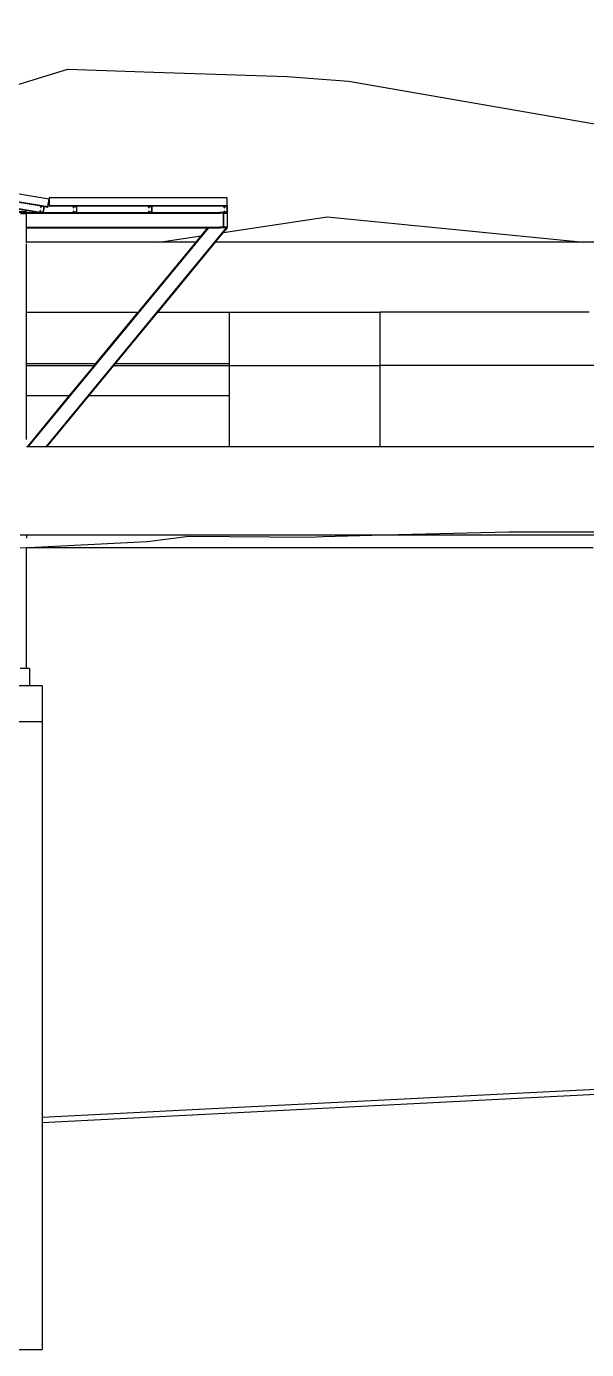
# Model space of a CAD drawing. Extents: x -31.6 to 31.6, y -10.2 to 11.9.
# Drawn here: x 7.87 to 16.8, y -10.17 to 10.91 of the extents above; entities that cross this region are included whole.
import ezdxf

# ---------------------------------------------------------------- set-up
doc = ezdxf.new("R2010")
doc.units = 0
doc.layers.get('0').update_dxf_attribs({"linetype": 'CONTINUOUS'})
doc.layers.add('SECTIONCUTEDGES', color=7, linetype='CONTINUOUS')

msp = doc.modelspace()

# ---------------------------------------------------------------- linework, layer by layer
for p, q in [((-9.026, 10.795), (8.081, 7.944)), ((7.585, 9.936), (8.534, 10.231)), ((8.534, 10.231), (9.904, 10.18)), ((9.904, 10.18), (12.029, 10.112)), ((12.029, 10.112), (13.006, 10.036)), ((13.006, 10.036), (17.321, 9.291)), ((6.957, 8.142), (8.091, 7.953)), ((8.238, 8.177), (8.238, 8.057)), ((8.238, 8.177), (8.238, 8.057)), ((7.874, 7.954), (7.674, 7.954)), ((7.874, 7.944), (7.874, 7.954)), ((7.874, 7.944), (8.081, 7.944)), ((7.874, 7.934), (10.954, 7.934)), ((7.874, 7.714), (7.874, 7.928)), ((8.141, 7.944), (8.081, 7.944)), ((8.081, 7.944), (8.081, 7.944)), ((8.141, 7.944), (8.624, 7.944)), ((8.674, 7.944), (9.824, 7.944)), ((9.874, 7.944), (10.649, 7.944)), ((10.649, 7.944), (10.866, 7.944)), ((10.866, 7.944), (10.954, 7.944)), ((11.015, 7.628), (12.666, 7.876)), ((11.074, 7.934), (11.074, 7.877)), ((11.074, 7.877), (11.074, 7.714)), ((12.666, 7.876), (16.757, 7.475)), ((7.874, 7.714), (10.954, 7.714)), ((7.874, 7.704), (7.874, 7.714)), ((7.874, 7.704), (9.32, 7.704)), ((7.874, 7.7), (7.874, 7.704)), ((7.874, 7.568), (7.874, 7.7)), ((7.902, 4.215), (10.779, 7.704)), ((8.188, 4.215), (11.064, 7.704)), ((9.32, 7.704), (10.049, 7.704)), ((10.049, 7.704), (10.456, 7.704)), ((10.456, 7.704), (10.766, 7.704)), ((10.66, 7.575), (10.766, 7.704)), ((10.779, 7.704), (10.766, 7.704)), ((10.779, 7.704), (10.954, 7.704)), ((10.921, 7.515), (11.015, 7.628)), ((11.015, 7.628), (11.077, 7.704)), ((11.077, 7.704), (11.074, 7.704)), ((7.874, 7.475), (7.874, 7.568)), ((8.708, 7.475), (7.874, 7.475)), ((7.874, 7.46), (7.874, 7.475)), ((7.874, 6.37), (7.874, 7.444)), ((9.723, 7.475), (8.708, 7.475)), ((9.671, 6.375), (10.577, 7.475)), ((9.991, 7.475), (9.723, 7.475)), ((9.982, 6.376), (10.888, 7.475)), ((9.991, 7.475), (10.66, 7.575)), ((10.577, 7.475), (9.991, 7.475)), ((10.577, 7.475), (10.66, 7.575)), ((10.888, 7.475), (10.921, 7.515)), ((16.757, 7.475), (10.888, 7.475)), ((18.795, 7.475), (16.757, 7.475)), ((7.874, 6.358), (7.874, 6.37)), ((7.874, 6.358), (9.656, 6.358)), ((7.874, 5.54), (7.874, 6.358)), ((8.982, 5.54), (9.656, 6.358)), ((9.293, 5.54), (9.967, 6.358)), ((9.656, 6.358), (9.671, 6.375)), ((9.967, 6.358), (9.982, 6.376)), ((9.967, 6.358), (11.104, 6.358)), ((11.104, 6.358), (12.188, 6.358)), ((11.104, 6.358), (11.104, 5.54)), ((12.188, 6.358), (13.333, 6.358)), ((13.333, 6.358), (13.506, 6.358)), ((16.845, 6.358), (13.506, 6.358)), ((13.506, 6.358), (13.506, 5.51)), ((7.874, 5.54), (8.982, 5.54)), ((7.874, 5.51), (7.874, 5.54)), ((7.874, 5.51), (8.957, 5.51)), ((7.874, 5.031), (7.874, 5.51)), ((8.562, 5.031), (8.957, 5.51)), ((8.873, 5.031), (9.268, 5.51)), ((8.957, 5.51), (8.982, 5.54)), ((9.268, 5.51), (9.293, 5.54)), ((9.268, 5.51), (11.104, 5.51)), ((9.293, 5.54), (11.104, 5.54)), ((11.104, 5.54), (11.104, 5.51)), ((11.104, 5.51), (13.506, 5.51)), ((11.104, 5.51), (11.104, 5.031)), ((22.674, 5.51), (13.506, 5.51)), ((13.506, 5.51), (13.506, 4.215)), ((7.874, 5.031), (8.562, 5.031)), ((7.874, 4.33), (7.874, 5.031)), ((7.89, 4.215), (8.562, 5.031)), ((8.201, 4.215), (8.873, 5.031)), ((8.873, 5.031), (11.104, 5.031)), ((11.104, 5.031), (11.104, 4.215)), ((7.874, 2.81), (7.874, 2.76)), ((7.874, 0.685), (7.874, 2.608)), ((7.904, 2.61), (10.833, 2.61)), ((10.833, 2.61), (16.906, 2.61)), ((7.874, 0.685), (7.774, 0.685)), ((7.924, 0.685), (7.874, 0.685)), ((7.924, 0.685), (7.924, 0.404)), ((7.924, 0.404), (7.624, 0.404)), ((8.124, 0.404), (7.924, 0.404)), ((8.124, 0.404), (8.124, -0.166)), ((8.124, -0.166), (7.424, -0.166)), ((8.124, -0.166), (8.124, -1.404)), ((8.124, -1.404), (8.124, -6.469)), ((8.124, -6.548), (22.424, -5.823)), ((17.953, -5.971), (10.624, -6.342)), ((10.624, -6.342), (8.124, -6.469)), ((8.124, -6.469), (8.124, -6.548)), ((8.124, -6.548), (8.124, -10.166)), ((7.424, -10.166), (8.124, -10.166))]:
    msp.add_line(p, q)
at = {"layer": 'SECTIONCUTEDGES'}
for p, q in [((-9.007, 10.909), (8.215, 8.039)), ((8.235, 8.157), (6.561, 8.436)), ((6.973, 8.24), (8.108, 8.051)), ((8.104, 8.026), (8.108, 8.051)), ((8.104, 8.026), (8.109, 8.026)), ((8.108, 8.051), (8.157, 8.043)), ((8.109, 8.026), (8.112, 8.045)), ((8.112, 8.045), (8.151, 8.039)), ((8.151, 8.039), (8.137, 7.95)), ((8.157, 8.043), (8.141, 7.944)), ((8.157, 8.043), (8.214, 8.033)), ((8.215, 8.039), (8.214, 8.033)), ((8.215, 8.039), (8.235, 8.157)), ((9.844, 8.177), (8.238, 8.177)), ((8.238, 8.177), (8.238, 8.057)), ((8.238, 8.057), (8.238, 8.051)), ((8.238, 8.057), (11.074, 8.057)), ((8.238, 8.051), (10.279, 8.051)), ((8.624, 8.019), (8.624, 8.044)), ((8.624, 8.044), (8.674, 8.044)), ((8.624, 8.019), (8.629, 8.019)), ((8.629, 8.019), (8.629, 8.039)), ((8.629, 8.039), (8.669, 8.039)), ((8.669, 8.039), (8.669, 7.949)), ((8.674, 8.044), (8.674, 7.944)), ((9.824, 8.019), (9.824, 8.044)), ((9.824, 8.044), (9.874, 8.044)), ((9.824, 8.019), (9.829, 8.019)), ((9.829, 8.019), (9.829, 8.039)), ((9.829, 8.039), (9.869, 8.039)), ((10.645, 8.177), (9.844, 8.177)), ((9.869, 8.039), (9.869, 7.949)), ((9.874, 8.044), (9.874, 7.944)), ((10.279, 8.051), (10.764, 8.051)), ((11.074, 8.177), (10.645, 8.177)), ((10.764, 8.051), (11.074, 8.051)), ((11.024, 8.019), (11.024, 8.044)), ((11.024, 8.044), (11.074, 8.044)), ((11.024, 8.019), (11.029, 8.019)), ((11.029, 8.019), (11.029, 8.039)), ((11.029, 8.039), (11.069, 8.039)), ((11.069, 8.039), (11.069, 8.011)), ((11.069, 8.011), (11.069, 7.949)), ((11.074, 8.057), (11.074, 8.177)), ((11.074, 8.057), (11.074, 8.051)), ((11.074, 8.044), (11.074, 8.017)), ((11.074, 8.017), (11.074, 7.944)), ((7.874, 7.944), (7.674, 7.944)), ((7.779, 7.928), (7.874, 7.928)), ((7.874, 7.934), (7.874, 7.944)), ((7.874, 7.928), (7.874, 7.934)), ((8.091, 7.953), (8.095, 7.977)), ((8.141, 7.944), (8.091, 7.953)), ((8.1, 7.976), (8.095, 7.977)), ((8.097, 7.957), (8.1, 7.976)), ((8.137, 7.95), (8.097, 7.957)), ((8.629, 7.969), (8.624, 7.969)), ((8.624, 7.944), (8.624, 7.969)), ((8.674, 7.944), (8.624, 7.944)), ((8.629, 7.949), (8.629, 7.969)), ((8.669, 7.949), (8.629, 7.949)), ((9.829, 7.969), (9.824, 7.969)), ((9.824, 7.944), (9.824, 7.969)), ((9.874, 7.944), (9.824, 7.944)), ((9.829, 7.949), (9.829, 7.969)), ((9.869, 7.949), (9.829, 7.949)), ((10.954, 7.944), (10.954, 7.934)), ((11.016, 7.944), (10.954, 7.944)), ((11.011, 7.934), (10.954, 7.934)), ((11.011, 7.934), (11.011, 7.714)), ((11.024, 7.944), (11.016, 7.944)), ((11.017, 7.934), (11.074, 7.934)), ((11.017, 7.934), (11.017, 7.714)), ((11.029, 7.969), (11.024, 7.969)), ((11.024, 7.954), (11.024, 7.969)), ((11.024, 7.944), (11.024, 7.954)), ((11.074, 7.944), (11.024, 7.944)), ((11.029, 7.96), (11.029, 7.969)), ((11.029, 7.949), (11.029, 7.96)), ((11.069, 7.949), (11.029, 7.949)), ((11.074, 7.934), (11.074, 7.944)), ((10.954, 7.714), (10.954, 7.704)), ((11.011, 7.714), (10.954, 7.714)), ((11.064, 7.704), (10.954, 7.704)), ((11.074, 7.714), (11.017, 7.714)), ((11.074, 7.704), (11.064, 7.704)), ((11.074, 7.704), (11.074, 7.714)), ((7.89, 4.215), (7.874, 4.215)), ((7.902, 4.215), (7.89, 4.215)), ((8.188, 4.215), (7.902, 4.215)), ((8.201, 4.215), (8.188, 4.215)), ((11.104, 4.215), (8.201, 4.215)), ((13.506, 4.215), (11.104, 4.215)), ((22.674, 4.215), (13.506, 4.215)), ((7.774, 2.81), (7.874, 2.81)), ((7.874, 2.81), (10.444, 2.81)), ((9.798, 2.708), (10.469, 2.789)), ((10.444, 2.81), (10.555, 2.81)), ((10.469, 2.789), (12.393, 2.772)), ((10.555, 2.81), (12.631, 2.81)), ((12.393, 2.772), (12.596, 2.786)), ((12.596, 2.786), (13.574, 2.81)), ((12.631, 2.81), (12.705, 2.81)), ((12.705, 2.81), (13.574, 2.81)), ((13.574, 2.81), (15.563, 2.858)), ((13.574, 2.81), (22.424, 2.81)), ((15.563, 2.858), (21.166, 2.858)), ((7.774, 2.603), (7.874, 2.608)), ((7.874, 2.608), (7.904, 2.61)), ((7.904, 2.61), (9.798, 2.708))]:
    msp.add_line(p, q, dxfattribs=at)

doc.saveas('drawing.dxf')
